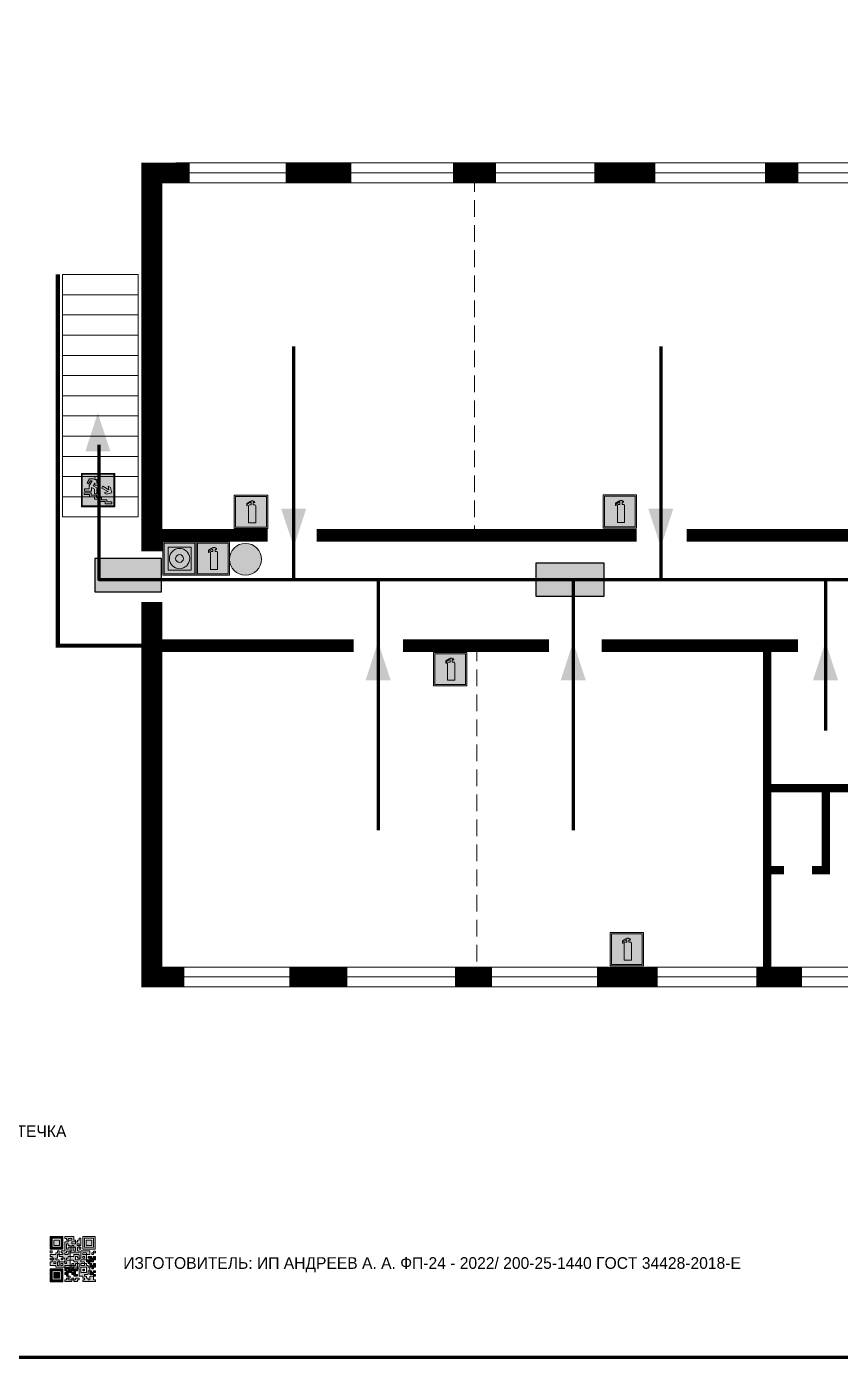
# Model space of a CAD drawing. Header units: millimetres. Extents: x 13810 to 67229, y 12374 to 21950.
# Drawn here: x 24303.4 to 24498.4, y 19082 to 19401 of the extents above; entities that cross this region are included whole.
import ezdxf

# ---------------------------------------------------------------- set-up
doc = ezdxf.new("R2010")
doc.units = ezdxf.units.MM
doc.linetypes.add('{ Wide Dash }', pattern=[12, 4, -2, 4, -2])
doc.layers.add('План_Штампы', color=7, linetype='Continuous')
doc.styles.add('обычный', font='arial.ttf')

# ---------------------------------------------------------------- blocks, each defined once
blk = doc.blocks.new('A$C32E8229D')
at = {"true_color": 0xffffff}
blk.add_hatch(color=7, dxfattribs=at).paths.add_polyline_path([(0, 0), (0, -8), (16, -8), (16, 0)])
h = blk.add_hatch(color=126)
h.paths.add_polyline_path([(0.2, -0.2), (15.8, -0.2), (15.8, -7.8), (0.2, -7.8)])
h.paths.add_polyline_path([(13.49, -2.05), (12.08, -2.05), (11.37, -2.63, 0.162397), (11.29, -2.84), (11.29, -3.63), (10.35, -3.63), (10.35, -4.05), (11.68, -4.05), (11.68, -3.48), (12.26, -4.28), (11.29, -5.1), (11.29, -6.78), (11.85, -6.78), (11.85, -5.44), (12.8, -4.64), (12.8, -5.94), (14.46, -5.94), (14.46, -5.39), (13.45, -5.39), (13.45, -3.97), (12.46, -2.59), (13.15, -2.59), (13.69, -3.34), (14.18, -3)], flags=16)
h.paths.add_polyline_path([(10.74, -1.82, 1), (11.8, -1.82, 1)], flags=16)
h.paths.add_polyline_path([(9.39, -3.59), (5.99, -3.59), (6.56, -3.03), (5.91, -3.03), (5.1, -3.83), (5.91, -4.64), (6.56, -4.64), (5.99, -4.09), (9.39, -4.09)], flags=16)
h.paths.add_polyline_path([(4.29, -1.08), (1.72, -1.08), (1.72, -6.6), (4.29, -6.6)], flags=16)
at = {"color": 126}
blk.add_lwpolyline([(16, -8), (0, -8), (0, 0), (16, 0)], close=True, dxfattribs=at)
blk = doc.blocks.new('A$C3AD82952')
at = {"true_color": 0xf5f5ff}
h = blk.add_hatch(color=7, dxfattribs=at)
h.dxf.hatch_style = 1
h.paths.add_polyline_path([(8.21, 8.73, 0.414214), (7.89, 9.05), (7.22, 9.05), (7.22, 9.92), (7.59, 9.92, 1), (7.57, 10.36), (7.22, 10.36), (7.22, 10.6), (6.43, 10.6), (6.43, 10.36), (6.01, 10.36), (4.74, 9.59), (4.74, 8.69), (4.98, 8.73), (4.98, 9.26), (6.12, 9.91), (6.43, 9.91), (6.43, 9.05), (5.76, 9.05, 0.414214), (5.44, 8.73), (5.44, 2.2), (8.21, 2.2)], flags=0)
h.paths.add_polyline_path([(12.8, 12.8), (0, 12.8), (0, 0), (12.8, 0)])
h.paths.add_polyline_path([(0.51, 12.29), (12.29, 12.29), (12.29, 0.51), (0.51, 0.51)], flags=16)
h.paths.add_polyline_path([(4.74, 9.59), (6.01, 10.36), (6.43, 10.36), (6.43, 10.6), (7.22, 10.6), (7.22, 10.36), (7.59, 10.36, -0.94586), (7.59, 9.92), (7.22, 9.92), (7.22, 9.05), (7.89, 9.05, -0.414214), (8.21, 8.73), (8.21, 2.2), (5.44, 2.2), (5.44, 8.73, -0.414214), (5.76, 9.05), (6.43, 9.05), (6.43, 9.91), (6.12, 9.91), (4.98, 9.26), (4.98, 8.73), (4.74, 8.69)], flags=0)
h = blk.add_hatch(color=242)
h.dxf.hatch_style = 1
h.paths.add_polyline_path([(12.29, 12.29), (0.51, 12.29), (0.51, 0.51), (12.29, 0.51)])
h.paths.add_polyline_path([(4.74, 8.69), (4.74, 9.59), (6.01, 10.36), (6.43, 10.36), (6.43, 10.6), (7.22, 10.6), (7.22, 10.36), (7.59, 10.36, -0.94586), (7.59, 9.92), (7.22, 9.92), (7.22, 9.05), (7.89, 9.05, -0.414214), (8.21, 8.73), (8.21, 2.2), (5.44, 2.2), (5.44, 8.73, -0.414214), (5.76, 9.05), (6.43, 9.05), (6.43, 9.91), (6.12, 9.91), (4.98, 9.26), (4.98, 8.73)], flags=16)
h = blk.add_hatch(color=7, dxfattribs=at)
h.dxf.hatch_style = 1
h.paths.add_polyline_path([(8.21, 8.73, 0.414214), (7.89, 9.05), (7.22, 9.05), (7.22, 9.92), (7.59, 9.92, 1), (7.57, 10.36), (7.22, 10.36), (7.22, 10.6), (6.43, 10.6), (6.43, 10.36), (6.01, 10.36), (4.74, 9.59), (4.74, 8.69), (4.98, 8.73), (4.98, 9.26), (6.12, 9.91), (6.43, 9.91), (6.43, 9.05), (5.76, 9.05, 0.414214), (5.44, 8.73), (5.44, 2.2), (8.21, 2.2)])
at = {"color": 242, "lineweight": 5}
for p, q in [((0, 0), (0, 12.8)), ((0, 12.8), (12.8, 12.8)), ((6.01, 10.36), (4.74, 9.59)), ((6.01, 10.36), (6.43, 10.36)), ((7.22, 10.6), (6.43, 10.6)), ((6.43, 10.6), (6.43, 10.36)), ((7.22, 10.36), (7.22, 10.6)), ((7.59, 10.36), (7.22, 10.36)), ((12.8, 0), (12.8, 12.8)), ((4.74, 9.59), (4.74, 8.69)), ((4.74, 8.69), (4.98, 8.73)), ((4.98, 9.26), (6.12, 9.91)), ((4.98, 8.73), (4.98, 9.26)), ((5.44, 2.2), (5.44, 8.73)), ((5.76, 9.05), (6.43, 9.05)), ((6.12, 9.91), (6.43, 9.91)), ((6.43, 9.91), (6.43, 9.05)), ((7.22, 9.05), (7.22, 9.92)), ((7.59, 9.92), (7.22, 9.92)), ((7.89, 9.05), (7.22, 9.05)), ((8.21, 2.2), (8.21, 8.73)), ((0, 0), (12.8, 0)), ((5.44, 2.2), (8.21, 2.2))]:
    blk.add_line(p, q, dxfattribs=at)
blk.add_lwpolyline([(0.51, 12.29), (12.29, 12.29), (12.29, 0.51), (0.51, 0.51)], close=True, dxfattribs=at)
for centre, radius, start, end in [((7.58, 10.14), 0.223, 273.1875, 86.8125), ((5.76, 8.73), 0.32, 90, 180), ((7.89, 8.73), 0.32, 0, 90)]:
    blk.add_arc(centre, radius, start, end, dxfattribs=at)
blk = doc.blocks.new('A$C7B4425F7')
at = {"true_color": 0xffffff}
blk.add_hatch(color=7, dxfattribs=at).paths.add_polyline_path([(0, 0), (-16, 0), (-16, -8), (0, -8)])
h = blk.add_hatch(color=126)
h.paths.add_polyline_path([(-0.2, -0.2), (-15.8, -0.2), (-15.8, -7.8), (-0.2, -7.8)])
h.paths.add_polyline_path([(-11.76, -2.03), (-11.76, -3.66), (-11.17, -3.66, -0.568275), (-11.17, -6.18), (-12.58, -6.18), (-12.58, -2.03)], flags=16)
h.paths.add_polyline_path([(-13.33, -4.12, -0.495768), (-13.59, -6.18), (-15.03, -6.18), (-15.03, -2.03), (-13.59, -2.03, -0.487973)], flags=16)
h.paths.add_polyline_path([(-10.25, -2.03), (-9.48, -2.03), (-9.48, -6.18), (-10.25, -6.18)], flags=16)
h.paths.add_polyline_path([(-13.84, -3.69), (-14.24, -3.69), (-14.24, -3.03), (-13.9, -3.03, -0.692621)], flags=0)
h.paths.add_polyline_path([(-9.15, -2.03), (-8.4, -2.03), (-8.04, -3.07), (-7.68, -2.03), (-6.93, -2.03), (-7.64, -4.1), (-6.93, -6.18), (-7.68, -6.18), (-8.04, -5.14), (-8.4, -6.18), (-9.15, -6.18), (-8.44, -4.1)], flags=16)
h.paths.add_polyline_path([(-11.76, -4.46), (-11.42, -4.46, -0.692621), (-11.36, -5.12), (-11.76, -5.12)], flags=0)
h.paths.add_polyline_path([(-13.9, -5.2), (-14.24, -5.2), (-14.24, -4.55), (-13.84, -4.55, -0.708038)], flags=0)
edge = h.paths.add_edge_path(flags=16)
edge.add_ellipse((-5.51, -4.08), major_axis=(0, 2.05), ratio=0.586184, start_angle=0, end_angle=360)
edge = h.paths.add_edge_path(flags=0)
edge.add_ellipse((-5.51, -4.08), major_axis=(0, 1.14), ratio=0.454828, start_angle=0, end_angle=360)
h.paths.add_polyline_path([(-4.13, -4.96, 0.377264), (-3.48, -4.52, 0.0555), (-3.16, -2.03), (-1.66, -2.03), (-1.66, -4.96), (-0.96, -4.96), (-0.96, -7.01), (-1.75, -7.01), (-1.75, -6.18), (-3.3, -6.18), (-3.3, -7.02), (-4.13, -7.02)], flags=16)
h.paths.add_polyline_path([(-2.73, -2.91), (-2.28, -2.91), (-2.28, -4.96), (-3.05, -4.96, 0.079136)], flags=0)
at = {"color": 126}
blk.add_lwpolyline([(-16, -8), (0, -8), (0, 0), (-16, 0)], close=True, dxfattribs=at)
blk = doc.blocks.new('A$C54414219')
at = {"true_color": 0xffffff}
h = blk.add_hatch(color=7, dxfattribs=at)
h.paths.add_polyline_path([(2.39, -9.45), (2.39, -18.3), (11.23, -18.3), (11.23, -9.45)], flags=0)
h.paths.add_polyline_path([(10.71, -13.87, -1), (2.92, -13.87, -1)], flags=0)
h.paths.add_polyline_path([(8.3, -13.87, -1), (5.33, -13.87, -1)], flags=0)
h.paths.add_polyline_path([(0.41, -7.47), (0.41, -20.27), (13.21, -20.27), (13.21, -7.47)])
h.paths.add_polyline_path([(0.92, -19.77), (12.71, -19.77), (12.71, -7.98), (0.92, -7.98)], flags=16)
h.paths.add_polyline_path([(11.23, -9.45), (11.23, -18.3), (2.39, -18.3), (2.39, -9.45)], flags=0)
at = {"lineweight": 5}
h = blk.add_hatch(color=242, dxfattribs=at)
h.paths.add_polyline_path([(12.71, -7.98), (0.92, -7.98), (0.92, -19.77), (12.71, -19.77)])
h.paths.add_polyline_path([(11.23, -18.3), (2.39, -18.3), (2.39, -9.45), (11.23, -9.45)], flags=16)
h.paths.add_polyline_path([(10.71, -13.87, -1), (2.92, -13.87, -1)], flags=0)
h.paths.add_polyline_path([(8.3, -13.87, -1), (5.33, -13.87, -1)], flags=0)
at = {"true_color": 0xffffff}
h = blk.add_hatch(color=7, dxfattribs=at)
h.paths.add_polyline_path([(2.39, -9.45), (2.39, -18.3), (11.23, -18.3), (11.23, -9.45)])
h.paths.add_polyline_path([(10.71, -13.87, -1), (2.92, -13.87, -1)], flags=16)
h.paths.add_polyline_path([(8.3, -13.87, -1), (5.33, -13.87, -1)], flags=0)
at = {"lineweight": 5}
h = blk.add_hatch(color=242, dxfattribs=at)
h.paths.add_polyline_path([(2.92, -13.87, 1), (10.71, -13.87, 1)])
h.paths.add_polyline_path([(8.3, -13.87, -1), (5.33, -13.87, -1)], flags=16)
at = {"color": 242, "lineweight": 5}
for p, q in [((0.41, -20.27), (0.41, -7.47)), ((0.41, -7.47), (13.21, -7.47)), ((0.41, -7.47), (13.21, -7.47)), ((13.21, -20.27), (13.21, -7.47)), ((0.41, -20.27), (13.21, -20.27))]:
    blk.add_line(p, q, dxfattribs=at)
for points in [[(0.92, -7.98), (12.71, -7.98), (12.71, -19.77), (0.92, -19.77)], [(2.39, -9.45), (11.23, -9.45), (11.23, -18.3), (2.39, -18.3)]]:
    blk.add_lwpolyline(points, close=True, dxfattribs=at)
for radius in [3.89, 1.49]:
    blk.add_circle((6.81, -13.87), radius, dxfattribs=at)
blk = doc.blocks.new('вниз')
at = {"lineweight": 0, "true_color": 0xffffff}
h = blk.add_hatch(color=7, dxfattribs=at)
h.dxf.hatch_style = 1
h.paths.add_polyline_path([(40994.51, -4472.22), (40986.51, -4472.22), (40986.51, -4480.22), (40994.51, -4480.22)])
h.paths.add_polyline_path([(40994.31, -4472.42), (40994.31, -4480.01), (40986.71, -4480.01), (40986.71, -4472.42)], flags=16)
h.paths.add_polyline_path([(40988.43, -4473.53), (40989.43, -4473.53), (40990.19, -4473.96), (40990.19, -4474.6), (40991, -4474.6), (40991, -4475.06), (40989.73, -4475.06), (40989.73, -4474.46), (40989.3, -4475.18), (40990.17, -4475.7), (40990.17, -4477.11), (40989.63, -4477.11), (40989.63, -4476.01), (40988.94, -4475.59), (40988.94, -4476.46), (40988.94, -4476.46), (40987.47, -4476.46), (40987.26, -4476.46), (40987.26, -4475.92), (40988.4, -4475.92), (40988.4, -4475.2), (40989.1, -4473.99), (40988.66, -4473.99), (40988.24, -4474.7), (40987.86, -4474.47), (40988.41, -4473.56)], flags=0)
h.paths.add_polyline_path([(40990.55, -4473.29, -1), (40989.69, -4473.29, -1)], flags=0)
h.paths.add_polyline_path([(40988.85, -4476.89), (40988.85, -4477.43), (40990.1, -4477.43), (40990.1, -4477.99), (40991.34, -4477.99), (40991.34, -4478.54), (40992.59, -4478.54), (40992.59, -4479.09), (40993.83, -4479.09), (40993.83, -4479.52), (40992.17, -4479.52), (40992.17, -4478.97), (40990.91, -4478.97), (40990.91, -4478.41), (40989.68, -4478.41), (40989.68, -4477.86), (40988.43, -4477.86), (40988.43, -4477.31), (40987.6, -4477.31), (40987.18, -4477.31), (40987.18, -4476.89)], flags=0)
h.paths.add_polyline_path([(40991.61, -4475.33), (40993.12, -4476.2), (40992.9, -4475.27), (40993.48, -4475.6), (40993.83, -4476.88), (40992.56, -4477.22), (40991.97, -4476.88), (40992.9, -4476.61), (40991.38, -4475.74), (40991.58, -4475.39)], flags=0)
h.paths.add_polyline_path([(40990.19, -4473.96), (40989.43, -4473.53), (40988.43, -4473.53), (40988.41, -4473.56), (40987.86, -4474.47), (40988.24, -4474.7), (40988.66, -4473.99), (40989.1, -4473.99), (40988.4, -4475.2), (40988.4, -4475.92), (40987.26, -4475.92), (40987.26, -4476.46), (40987.47, -4476.46), (40988.94, -4476.46), (40988.94, -4476.27), (40988.94, -4475.59), (40989.63, -4476.01), (40989.63, -4477.11), (40990.17, -4477.11), (40990.17, -4475.7), (40989.3, -4475.18), (40989.73, -4474.46), (40989.73, -4475.06), (40991, -4475.06), (40991, -4474.6), (40990.19, -4474.6)], flags=0)
h.paths.add_polyline_path([(40990.55, -4473.29, 1), (40989.69, -4473.29, 1)], flags=0)
h.paths.add_polyline_path([(40991.61, -4475.33), (40991.58, -4475.39), (40991.38, -4475.74), (40992.9, -4476.61), (40991.97, -4476.88), (40992.56, -4477.22), (40993.83, -4476.88), (40993.48, -4475.6), (40992.9, -4475.27), (40993.12, -4476.2)], flags=0)
h.paths.add_polyline_path([(40990.1, -4477.43), (40988.85, -4477.43), (40988.85, -4476.89), (40987.18, -4476.89), (40987.18, -4477.31), (40987.6, -4477.31), (40988.43, -4477.31), (40988.43, -4477.86), (40989.68, -4477.86), (40989.68, -4478.41), (40990.91, -4478.41), (40990.91, -4478.97), (40992.17, -4478.97), (40992.17, -4479.52), (40993.83, -4479.52), (40993.83, -4479.09), (40992.59, -4479.09), (40992.59, -4478.54), (40991.34, -4478.54), (40991.34, -4477.99), (40990.1, -4477.99)], flags=0)
at = {"lineweight": 0}
h = blk.add_hatch(color=126, dxfattribs=at)
h.dxf.hatch_style = 1
h.paths.add_polyline_path([(40994.31, -4472.42), (40986.71, -4472.42), (40986.71, -4480.01), (40994.31, -4480.01)])
h.paths.add_polyline_path([(40988.43, -4473.53), (40989.43, -4473.53), (40990.19, -4473.96), (40990.19, -4474.6), (40991, -4474.6), (40991, -4475.06), (40989.73, -4475.06), (40989.73, -4474.46), (40989.3, -4475.18), (40990.17, -4475.7), (40990.17, -4477.11), (40989.63, -4477.11), (40989.63, -4476.01), (40988.94, -4475.59), (40988.94, -4476.46), (40988.94, -4476.46), (40987.47, -4476.46), (40987.26, -4476.46), (40987.26, -4475.92), (40988.4, -4475.92), (40988.4, -4475.2), (40989.1, -4473.99), (40988.66, -4473.99), (40988.24, -4474.7), (40987.86, -4474.47), (40988.41, -4473.56)], flags=16)
h.paths.add_polyline_path([(40990.55, -4473.29, -1), (40989.69, -4473.29, -1)], flags=16)
h.paths.add_polyline_path([(40988.85, -4476.89), (40988.85, -4477.43), (40990.1, -4477.43), (40990.1, -4477.99), (40991.34, -4477.99), (40991.34, -4478.54), (40992.59, -4478.54), (40992.59, -4479.09), (40993.83, -4479.09), (40993.83, -4479.52), (40992.17, -4479.52), (40992.17, -4478.97), (40990.91, -4478.97), (40990.91, -4478.41), (40989.68, -4478.41), (40989.68, -4477.86), (40988.43, -4477.86), (40988.43, -4477.31), (40987.6, -4477.31), (40987.18, -4477.31), (40987.18, -4476.89)], flags=16)
h.paths.add_polyline_path([(40991.61, -4475.33), (40993.12, -4476.2), (40992.9, -4475.27), (40993.48, -4475.6), (40993.83, -4476.88), (40992.56, -4477.22), (40991.97, -4476.88), (40992.9, -4476.61), (40991.38, -4475.74), (40991.58, -4475.39)], flags=16)
at = {"lineweight": 0, "true_color": 0xffffff}
h = blk.add_hatch(color=7, dxfattribs=at)
h.dxf.hatch_style = 1
h.paths.add_polyline_path([(40989.73, -4474.46), (40989.73, -4475.06), (40991, -4475.06), (40991, -4474.6), (40990.19, -4474.6), (40990.19, -4473.96), (40989.43, -4473.53), (40988.43, -4473.53), (40988.41, -4473.56), (40987.86, -4474.47), (40988.24, -4474.7), (40988.66, -4473.99), (40989.1, -4473.99), (40988.4, -4475.2), (40988.4, -4475.92), (40987.26, -4475.92), (40987.26, -4476.46), (40987.47, -4476.46), (40988.94, -4476.46), (40988.94, -4475.59), (40989.63, -4476.01), (40989.63, -4477.11), (40990.17, -4477.11), (40990.17, -4475.7), (40989.3, -4475.18)])
h.paths.add_polyline_path([(40989.69, -4473.29, 1), (40990.55, -4473.29, 1)])
h.paths.add_polyline_path([(40991.61, -4475.33), (40991.58, -4475.39), (40991.38, -4475.74), (40992.9, -4476.61), (40991.97, -4476.88), (40992.56, -4477.22), (40993.83, -4476.88), (40993.48, -4475.6), (40992.9, -4475.27), (40993.12, -4476.2)])
h.paths.add_polyline_path([(40990.1, -4477.43), (40988.85, -4477.43), (40988.85, -4476.89), (40987.18, -4476.89), (40987.18, -4477.31), (40987.6, -4477.31), (40988.43, -4477.31), (40988.43, -4477.86), (40989.68, -4477.86), (40989.68, -4478.41), (40990.91, -4478.41), (40990.91, -4478.97), (40992.17, -4478.97), (40992.17, -4479.52), (40993.83, -4479.52), (40993.83, -4479.09), (40992.59, -4479.09), (40992.59, -4478.54), (40991.34, -4478.54), (40991.34, -4477.99), (40990.1, -4477.99)])
at = {"color": 126, "lineweight": 0}
for points in [[(40986.51, -4472.22), (40994.51, -4472.22), (40994.51, -4480.22), (40986.51, -4480.22)], [(40986.71, -4472.42), (40994.31, -4472.42), (40994.31, -4480.01), (40986.71, -4480.01)]]:
    blk.add_lwpolyline(points, close=True, dxfattribs=at)
for points in [[(40987.47, -4476.46), (40987.26, -4476.46), (40987.26, -4475.92), (40988.4, -4475.92), (40988.4, -4475.2), (40989.1, -4473.99), (40988.66, -4473.99), (40988.24, -4474.7), (40987.86, -4474.47), (40988.41, -4473.56), (40988.43, -4473.53), (40989.43, -4473.53), (40990.19, -4473.96), (40990.19, -4474.6), (40991, -4474.6), (40991, -4475.06), (40989.73, -4475.06), (40989.73, -4474.46), (40989.3, -4475.18), (40990.17, -4475.7), (40990.17, -4477.11), (40989.63, -4477.11), (40989.63, -4476.01), (40988.94, -4475.59), (40988.94, -4476.46)], [(40987.47, -4476.46), (40988.94, -4476.46), (40988.94, -4476.27)], [(40991.58, -4475.39), (40991.38, -4475.74), (40992.9, -4476.61), (40991.97, -4476.88), (40992.56, -4477.22), (40993.83, -4476.88), (40993.48, -4475.6), (40992.9, -4475.27), (40993.12, -4476.2), (40991.61, -4475.33), (40991.58, -4475.39)], [(40987.6, -4477.31), (40987.18, -4477.31), (40987.18, -4476.89), (40988.85, -4476.89), (40988.85, -4477.43), (40990.1, -4477.43), (40990.1, -4477.99), (40991.34, -4477.99), (40991.34, -4478.54), (40992.59, -4478.54), (40992.59, -4479.09), (40993.83, -4479.09), (40993.83, -4479.52), (40992.17, -4479.52), (40992.17, -4478.97), (40990.91, -4478.97), (40990.91, -4478.41), (40989.68, -4478.41), (40989.68, -4477.86), (40988.43, -4477.86), (40988.43, -4477.31), (40987.6, -4477.31)]]:
    blk.add_lwpolyline(points, dxfattribs=at)
blk.add_circle((40990.12, -4473.29), 0.432, dxfattribs=at)
blk = doc.blocks.new('QR')
at = {"lineweight": 0}
h = blk.add_hatch(color=256, dxfattribs=at)
h.dxf.hatch_style = 1
h.paths.add_polyline_path([(9241.16, 2687.38), (9242.01, 2687.38), (9242.01, 2687.83), (9241.59, 2687.83), (9241.59, 2688.68), (9239.45, 2688.68), (9239.45, 2688.25), (9239.86, 2688.25), (9239.86, 2687.83), (9240.29, 2687.83), (9240.29, 2688.25), (9241.16, 2688.25), (9241.16, 2687.83), (9240.29, 2687.83), (9240.29, 2687.38), (9239.45, 2687.38), (9239.45, 2685.22), (9238.57, 2685.22), (9238.57, 2684.8), (9239.02, 2684.8), (9239.02, 2684.37), (9238.13, 2684.37), (9238.13, 2683.92), (9239.02, 2683.92), (9239.02, 2683.5), (9239.44, 2683.5), (9239.44, 2682.64), (9239.87, 2682.64), (9239.87, 2682.18), (9239.44, 2682.18), (9239.44, 2682.64), (9238.13, 2682.64), (9238.13, 2681.76), (9237.71, 2681.76), (9237.71, 2682.64), (9238.13, 2682.64), (9238.13, 2683.07), (9237.27, 2683.07), (9237.27, 2683.51), (9237.71, 2683.51), (9237.71, 2684.37), (9238.13, 2684.37), (9238.13, 2685.22), (9237.71, 2685.22), (9237.71, 2684.8), (9237.28, 2684.8), (9237.28, 2684.38), (9235.98, 2684.38), (9235.98, 2683.92), (9236.4, 2683.92), (9236.4, 2683.49), (9236.84, 2683.49), (9236.84, 2683.07), (9236.4, 2683.07), (9236.4, 2682.64), (9235.98, 2682.64), (9235.98, 2681.76), (9237.29, 2681.76), (9237.29, 2681.33), (9239.43, 2681.33), (9239.43, 2681.76), (9240.74, 2681.76), (9240.74, 2683.05), (9239.87, 2683.05), (9239.87, 2683.5), (9240.29, 2683.5), (9240.29, 2683.91), (9240.74, 2683.91), (9240.74, 2684.81), (9240.29, 2684.81), (9240.29, 2684.79), (9240.29, 2684.37), (9239.45, 2684.37), (9239.45, 2684.8), (9239.87, 2684.8), (9239.87, 2685.21), (9240.74, 2685.21), (9240.74, 2686.1), (9240.29, 2686.1), (9240.29, 2685.64), (9239.86, 2685.64), (9239.86, 2686.95), (9240.29, 2686.95), (9240.29, 2686.52), (9240.74, 2686.52), (9240.74, 2686.1), (9241.16, 2686.1), (9241.16, 2686.53), (9241.59, 2686.53), (9241.59, 2686.1), (9242.02, 2686.1), (9242.02, 2685.21), (9241.59, 2685.21), (9241.59, 2686.1), (9241.16, 2686.1), (9241.16, 2685.21), (9240.74, 2685.21), (9240.74, 2684.81), (9242.89, 2684.81), (9242.89, 2685.22), (9242.47, 2685.22), (9242.47, 2686.11), (9242.89, 2686.11), (9242.89, 2686.52), (9242.46, 2686.52), (9242.46, 2686.95), (9242.89, 2686.95), (9242.89, 2686.52), (9243.32, 2686.52), (9243.32, 2688.26), (9242.9, 2688.26), (9242.9, 2687.83), (9242.47, 2687.83), (9242.47, 2687.38), (9242.01, 2687.38), (9242.01, 2686.94), (9241.16, 2686.94)])
h.paths.add_polyline_path([(9239.02, 2682.18), (9239.02, 2681.76), (9238.54, 2681.76), (9238.54, 2682.18)], flags=16)
h.paths.add_polyline_path([(9237.27, 2682.65), (9237.27, 2682.19), (9236.83, 2682.19), (9236.83, 2682.65)], flags=16)
h = blk.add_hatch(color=256, dxfattribs=at)
h.dxf.hatch_style = 1
h.paths.add_polyline_path([(9238.15, 2687.83), (9236.83, 2687.83), (9236.83, 2686.52), (9238.15, 2686.52)], flags=0)
h.paths.add_polyline_path([(9239.01, 2685.65), (9239.01, 2688.68), (9235.98, 2688.68), (9235.98, 2685.65)])
h.paths.add_polyline_path([(9236.41, 2686.1), (9236.41, 2688.26), (9238.56, 2688.26), (9238.56, 2686.1)], flags=16)
h.paths.add_polyline_path([(9236.83, 2686.52), (9236.83, 2687.83), (9238.15, 2687.83), (9238.15, 2686.52)], flags=0)
h = blk.add_hatch(color=256, dxfattribs=at)
h.dxf.hatch_style = 1
h.paths.add_polyline_path([(9238.15, 2686.52), (9238.15, 2687.83), (9236.83, 2687.83), (9236.83, 2686.52)])
h.paths.add_polyline_path([(9245.91, 2686.52), (9245.91, 2687.83), (9244.59, 2687.83), (9244.59, 2686.52)], flags=0)
h.paths.add_polyline_path([(9246.77, 2685.65), (9246.77, 2688.68), (9243.74, 2688.68), (9243.74, 2685.65)])
h.paths.add_polyline_path([(9244.17, 2686.1), (9244.17, 2688.26), (9246.32, 2688.26), (9246.32, 2686.1)], flags=16)
h.paths.add_polyline_path([(9244.59, 2686.52), (9244.59, 2687.83), (9245.91, 2687.83), (9245.91, 2686.52)], flags=0)
h = blk.add_hatch(color=256, dxfattribs=at)
h.dxf.hatch_style = 1
h.paths.add_polyline_path([(9240.75, 2681.76), (9240.75, 2681.35), (9241.17, 2681.35), (9241.17, 2681.76)])
h.paths.add_polyline_path([(9241.6, 2682.18), (9241.17, 2682.18), (9241.17, 2681.76), (9241.6, 2681.76)])
h.paths.add_polyline_path([(9242.47, 2681.34), (9242.47, 2682.19), (9242.02, 2682.19), (9242.02, 2681.76), (9241.6, 2681.76), (9241.6, 2681.34)])
h.paths.add_polyline_path([(9239.87, 2678.3), (9239.44, 2678.3), (9239.44, 2677.89), (9241.17, 2677.89), (9241.17, 2678.3), (9240.28, 2678.3), (9240.28, 2678.73), (9239.87, 2678.73)])
h.paths.add_polyline_path([(9240.75, 2678.73), (9240.75, 2679.19), (9240.28, 2679.19), (9240.28, 2678.73)])
h.paths.add_polyline_path([(9241.6, 2678.73), (9241.17, 2678.73), (9241.17, 2678.3), (9241.6, 2678.3)])
h.paths.add_polyline_path([(9242.02, 2678.3), (9241.6, 2678.3), (9241.6, 2677.89), (9242.48, 2677.89), (9242.48, 2678.31), (9242.9, 2678.31), (9242.9, 2678.73), (9242.02, 2678.73)])
h.paths.add_polyline_path([(9246.36, 2684.37), (9246.36, 2684.79), (9245.93, 2684.79), (9245.93, 2684.37)])
h.paths.add_polyline_path([(9246.78, 2685.2), (9246.36, 2685.2), (9246.36, 2684.79), (9246.78, 2684.79)])
h.paths.add_polyline_path([(9245.91, 2687.83), (9244.59, 2687.83), (9244.59, 2686.52), (9245.91, 2686.52)])
h = blk.add_hatch(color=256, dxfattribs=at)
h.dxf.hatch_style = 1
h.paths.add_polyline_path([(9243.32, 2686.11), (9242.89, 2686.11), (9242.89, 2685.64), (9243.32, 2685.64)])
h.paths.add_polyline_path([(9239.02, 2683.07), (9239.02, 2683.5), (9238.56, 2683.5), (9238.56, 2683.07)])
h.paths.add_polyline_path([(9236.4, 2684.8), (9236.4, 2685.22), (9235.98, 2685.22), (9235.98, 2684.8)])
h.paths.add_polyline_path([(9236.4, 2683.07), (9236.4, 2683.49), (9235.98, 2683.49), (9235.98, 2683.07)])
h = blk.add_hatch(color=256, dxfattribs=at)
h.dxf.hatch_style = 1
h.paths.add_polyline_path([(9243.32, 2682.64), (9243.32, 2683.07), (9244.62, 2683.07), (9244.62, 2684.37), (9243.74, 2684.37), (9243.74, 2684.8), (9244.62, 2684.8), (9244.62, 2684.37), (9245.48, 2684.37), (9245.48, 2685.22), (9243.32, 2685.22), (9243.32, 2683.5), (9242.89, 2683.5), (9242.89, 2683.06), (9242.01, 2683.06), (9242.01, 2683.91), (9242.47, 2683.91), (9242.47, 2683.5), (9242.89, 2683.5), (9242.89, 2684.38), (9241.59, 2684.38), (9241.59, 2683.91), (9240.74, 2683.91), (9240.74, 2683.05), (9241.59, 2683.05), (9241.59, 2682.64), (9242.47, 2682.64), (9242.47, 2682.19), (9242.91, 2682.19), (9242.91, 2681.34), (9242.48, 2681.34), (9242.48, 2680.91), (9242.91, 2680.91), (9242.91, 2679.17), (9243.75, 2679.17), (9243.75, 2678.73), (9244.2, 2678.73), (9244.2, 2678.3), (9243.75, 2678.3), (9243.75, 2677.88), (9246.78, 2677.88), (9246.78, 2678.3), (9246.35, 2678.3), (9246.35, 2679.19), (9245.48, 2679.19), (9245.48, 2678.31), (9245.05, 2678.31), (9245.05, 2678.73), (9244.62, 2678.73), (9244.62, 2679.19), (9244.2, 2679.19), (9244.2, 2679.61), (9245.05, 2679.61), (9245.05, 2680.46), (9245.48, 2680.46), (9245.48, 2681.34), (9245.04, 2681.34), (9245.04, 2681.76), (9244.63, 2681.76), (9244.63, 2682.19), (9244.21, 2682.19), (9244.21, 2681.76), (9243.32, 2681.76), (9243.32, 2682.19), (9244.21, 2682.19), (9244.21, 2682.64)])
h.paths.add_polyline_path([(9243.75, 2683.49), (9243.75, 2683.92), (9244.21, 2683.92), (9244.21, 2683.49)], flags=16)
h.paths.add_polyline_path([(9243.32, 2681.34), (9244.63, 2681.34), (9244.63, 2680.04), (9243.32, 2680.04)], flags=16)
h.paths.add_polyline_path([(9243.76, 2680.89), (9244.18, 2680.89), (9244.18, 2680.48), (9243.76, 2680.48)], flags=0)
h = blk.add_hatch(color=256, dxfattribs=at)
h.dxf.hatch_style = 1
h.paths.add_polyline_path([(9246.36, 2683.07), (9246.78, 2683.07), (9246.78, 2683.92), (9246.36, 2683.92), (9246.36, 2683.49), (9245.92, 2683.49), (9245.92, 2683.92), (9245.06, 2683.92), (9245.06, 2683.49), (9245.48, 2683.49), (9245.48, 2683.07), (9244.62, 2683.07), (9244.62, 2682.65), (9245.05, 2682.65), (9245.05, 2682.18), (9245.48, 2682.18), (9245.48, 2682.65), (9246.36, 2682.65)])
h.paths.add_polyline_path([(9246.78, 2682.18), (9246.36, 2682.18), (9246.36, 2681.75), (9245.92, 2681.75), (9245.92, 2682.18), (9245.48, 2682.18), (9245.48, 2681.34), (9245.48, 2681.34), (9245.94, 2681.34), (9245.94, 2680.91), (9246.36, 2680.91), (9246.36, 2681.34), (9246.78, 2681.34)])
h = blk.add_hatch(color=256, dxfattribs=at)
h.dxf.hatch_style = 1
h.paths.add_polyline_path([(9235.98, 2680.9), (9235.98, 2677.86), (9239.02, 2677.86), (9239.02, 2680.9)])
h.paths.add_polyline_path([(9238.57, 2680.48), (9238.57, 2678.32), (9236.41, 2678.32), (9236.41, 2680.48)], flags=16)
h.paths.add_polyline_path([(9238.15, 2680.05), (9238.15, 2678.74), (9236.83, 2678.74), (9236.83, 2680.05)], flags=0)
h = blk.add_hatch(color=256, dxfattribs=at)
h.dxf.hatch_style = 1
h.paths.add_polyline_path([(9242.02, 2680.46), (9242.48, 2680.46), (9242.48, 2680.91), (9241.58, 2680.91), (9241.58, 2681.35), (9241.17, 2681.35), (9241.17, 2680.91), (9240.75, 2680.91), (9240.75, 2681.33), (9239.43, 2681.33), (9239.43, 2680.46), (9239.86, 2680.46), (9239.86, 2680.92), (9240.3, 2680.92), (9240.3, 2680.46), (9239.86, 2680.46), (9239.86, 2680.04), (9239.44, 2680.04), (9239.44, 2679.62), (9239.86, 2679.62), (9239.86, 2679.19), (9240.29, 2679.19), (9240.29, 2680.03), (9241.18, 2680.03), (9241.18, 2680.47), (9241.6, 2680.47), (9241.6, 2680.03), (9241.18, 2680.03), (9241.18, 2679.61), (9241.6, 2679.61), (9241.6, 2679.19), (9242.47, 2679.19), (9242.47, 2679.6), (9242.02, 2679.6)])
h = blk.add_hatch(color=256, dxfattribs=at)
h.dxf.hatch_style = 1
h.paths.add_polyline_path([(9244.18, 2680.48), (9244.18, 2680.89), (9243.76, 2680.89), (9243.76, 2680.48)])
h = blk.add_hatch(color=256, dxfattribs=at)
h.dxf.hatch_style = 1
h.paths.add_polyline_path([(9245.93, 2680.04), (9245.93, 2680.46), (9245.48, 2680.46), (9245.48, 2679.62), (9246.35, 2679.62), (9246.35, 2680.04)])
h.paths.add_polyline_path([(9246.78, 2680.04), (9246.78, 2680.46), (9246.35, 2680.46), (9246.35, 2680.04)])
h.paths.add_polyline_path([(9246.78, 2679.18), (9246.78, 2679.62), (9246.35, 2679.62), (9246.35, 2679.18)])
h = blk.add_hatch(color=256, dxfattribs=at)
h.dxf.hatch_style = 1
h.paths.add_polyline_path([(9238.15, 2680.05), (9236.83, 2680.05), (9236.83, 2678.74), (9238.15, 2678.74)])
for points in [[(9237.71, 2685.22), (9238.13, 2685.22), (9238.13, 2684.37), (9237.71, 2684.37), (9237.71, 2683.51), (9237.27, 2683.51), (9237.27, 2683.07), (9238.13, 2683.07), (9238.13, 2682.64), (9237.71, 2682.64), (9237.71, 2681.76), (9238.13, 2681.76), (9238.13, 2682.64), (9239.44, 2682.64), (9239.44, 2683.5), (9239.02, 2683.5), (9239.02, 2683.07), (9238.56, 2683.07), (9238.56, 2683.5), (9239.02, 2683.5), (9239.02, 2683.92), (9238.13, 2683.92), (9238.13, 2684.37), (9239.02, 2684.37), (9239.02, 2684.8), (9238.57, 2684.8), (9238.57, 2685.22), (9239.45, 2685.22), (9239.45, 2687.38), (9240.29, 2687.38), (9240.29, 2687.83), (9239.86, 2687.83), (9239.86, 2688.25), (9239.45, 2688.25), (9239.45, 2688.68), (9241.59, 2688.68), (9241.59, 2687.83), (9242.01, 2687.83), (9242.01, 2687.38), (9242.47, 2687.38), (9242.47, 2687.83), (9242.9, 2687.83), (9242.9, 2688.26), (9243.32, 2688.26), (9243.32, 2686.52), (9242.89, 2686.52), (9242.89, 2686.11), (9243.32, 2686.11), (9243.32, 2685.64), (9242.89, 2685.64), (9242.89, 2686.11), (9242.47, 2686.11), (9242.47, 2685.22), (9242.89, 2685.22), (9242.89, 2684.81), (9240.74, 2684.81), (9240.74, 2683.91), (9241.59, 2683.91), (9241.59, 2684.38), (9242.89, 2684.38), (9242.89, 2683.5), (9242.47, 2683.5), (9242.47, 2683.91), (9242.01, 2683.91), (9242.01, 2683.06), (9242.89, 2683.06), (9242.89, 2683.5), (9243.32, 2683.5), (9243.32, 2685.22), (9245.48, 2685.22), (9245.48, 2684.37), (9244.62, 2684.37), (9244.62, 2683.07), (9245.48, 2683.07), (9245.48, 2683.49), (9245.06, 2683.49), (9245.06, 2683.92), (9245.92, 2683.92), (9245.92, 2683.49), (9246.36, 2683.49), (9246.36, 2683.92), (9246.78, 2683.92), (9246.78, 2683.07), (9246.36, 2683.07), (9246.36, 2682.65), (9245.48, 2682.65), (9245.48, 2682.18), (9245.92, 2682.18), (9245.92, 2681.75), (9246.36, 2681.75), (9246.36, 2682.18), (9246.78, 2682.18), (9246.78, 2681.34), (9246.36, 2681.34), (9246.36, 2680.91), (9245.94, 2680.91), (9245.94, 2681.34), (9245.48, 2681.34), (9245.48, 2680.46), (9245.93, 2680.46), (9245.93, 2680.04), (9246.35, 2680.04), (9246.35, 2680.46), (9246.78, 2680.46), (9246.78, 2680.04), (9246.78, 2680.04), (9246.35, 2680.04), (9246.35, 2679.62), (9246.78, 2679.62), (9246.78, 2679.18), (9246.35, 2679.18), (9246.35, 2678.3), (9246.78, 2678.3), (9246.78, 2677.88), (9243.75, 2677.88), (9243.75, 2678.3), (9244.2, 2678.3), (9244.2, 2678.73), (9243.75, 2678.73), (9243.75, 2679.17), (9242.91, 2679.17), (9242.91, 2680.91), (9242.48, 2680.91), (9242.48, 2680.46), (9242.02, 2680.46), (9242.02, 2679.6), (9242.47, 2679.6), (9242.47, 2679.19), (9241.6, 2679.19), (9241.6, 2679.61), (9241.18, 2679.61), (9241.18, 2680.03), (9240.29, 2680.03), (9240.29, 2679.19), (9240.75, 2679.19), (9240.75, 2678.73), (9240.28, 2678.73), (9240.28, 2678.3), (9241.17, 2678.3), (9241.17, 2678.73), (9241.6, 2678.73), (9241.6, 2678.3), (9242.02, 2678.3), (9242.02, 2678.73), (9242.9, 2678.73), (9242.9, 2678.31), (9242.48, 2678.31), (9242.48, 2677.89), (9241.6, 2677.89), (9241.6, 2678.3), (9241.17, 2678.3), (9241.17, 2677.89), (9239.44, 2677.89), (9239.44, 2678.3), (9239.87, 2678.3), (9239.87, 2678.73), (9240.28, 2678.73), (9240.28, 2679.19), (9240.29, 2679.19), (9239.86, 2679.19), (9239.86, 2679.62), (9239.44, 2679.62), (9239.44, 2680.04), (9239.86, 2680.04), (9239.86, 2680.46), (9239.43, 2680.46), (9239.43, 2681.33), (9237.29, 2681.33), (9237.29, 2681.76), (9235.98, 2681.76), (9235.98, 2682.64), (9236.4, 2682.64), (9236.4, 2683.07), (9235.98, 2683.07), (9235.98, 2683.49), (9236.4, 2683.49), (9236.4, 2683.92), (9235.98, 2683.92), (9235.98, 2684.38), (9237.28, 2684.38), (9237.28, 2684.8), (9237.71, 2684.8), (9237.71, 2685.22), (9237.92, 2685.22)], [(9240.74, 2686.1), (9240.74, 2686.52), (9240.29, 2686.52), (9240.29, 2686.95), (9239.86, 2686.95), (9239.86, 2685.64), (9240.29, 2685.64), (9240.29, 2686.1), (9240.74, 2686.1), (9240.74, 2686.52)], [(9240.74, 2685.21), (9239.87, 2685.21), (9239.87, 2684.8), (9239.45, 2684.8), (9239.45, 2684.37), (9240.29, 2684.37), (9240.29, 2684.79), (9240.29, 2684.81), (9240.74, 2684.81), (9240.74, 2685.21), (9239.87, 2685.21)], [(9240.74, 2683.91), (9240.29, 2683.91), (9240.29, 2683.5), (9239.87, 2683.5), (9239.87, 2683.05), (9240.74, 2683.05), (9240.74, 2683.91)], [(9244.62, 2684.37), (9244.62, 2684.8), (9243.74, 2684.8), (9243.74, 2684.37), (9244.62, 2684.37)], [(9240.74, 2683.05), (9240.74, 2681.76), (9239.43, 2681.76), (9239.43, 2681.33), (9240.75, 2681.33), (9240.75, 2681.35), (9240.75, 2680.91), (9241.17, 2680.91), (9241.17, 2681.35), (9241.58, 2681.35), (9241.58, 2680.91), (9242.48, 2680.91), (9242.48, 2681.34), (9242.91, 2681.34), (9242.91, 2682.19), (9242.47, 2682.19), (9242.47, 2682.64), (9241.59, 2682.64), (9241.59, 2683.05), (9240.74, 2683.05)], [(9239.86, 2680.46), (9239.86, 2680.92), (9240.3, 2680.92), (9240.3, 2680.46), (9239.86, 2680.46)], [(9241.6, 2681.76), (9242.02, 2681.76), (9242.02, 2682.19), (9242.47, 2682.19), (9242.47, 2681.34), (9241.6, 2681.34), (9241.6, 2681.76)], [(9244.62, 2683.07), (9243.32, 2683.07), (9243.32, 2682.64), (9244.21, 2682.64), (9244.21, 2682.19), (9243.32, 2682.19), (9243.32, 2681.76), (9244.21, 2681.76), (9244.21, 2682.19), (9244.63, 2682.19), (9244.63, 2681.76), (9245.04, 2681.76), (9245.04, 2681.34), (9245.48, 2681.34)], [(9245.48, 2680.46), (9245.05, 2680.46), (9245.05, 2679.61), (9244.2, 2679.61), (9244.2, 2679.19), (9244.62, 2679.19), (9244.62, 2678.73), (9245.05, 2678.73), (9245.05, 2678.31), (9245.48, 2678.31), (9245.48, 2679.19), (9246.35, 2679.19), (9246.35, 2679.07)], [(9245.48, 2682.18), (9245.05, 2682.18), (9245.05, 2682.65), (9244.62, 2682.65), (9244.62, 2683.07)], [(9245.48, 2682.18), (9245.48, 2681.34)], [(9246.35, 2679.62), (9245.48, 2679.62), (9245.48, 2680.46)], [(9245.48, 2680.46), (9245.48, 2679.62), (9246.35, 2679.62), (9246.35, 2680.04), (9245.93, 2680.04), (9245.93, 2680.46), (9245.48, 2680.46), (9245.48, 2679.62)], [(9246.35, 2679.62), (9246.35, 2679.18)]]:
    blk.add_lwpolyline(points, dxfattribs=at)
for points in [[(9235.98, 2685.65), (9239.01, 2685.65), (9239.01, 2688.68), (9235.98, 2688.68)], [(9236.41, 2688.26), (9238.56, 2688.26), (9238.56, 2686.1), (9236.41, 2686.1)], [(9236.83, 2687.83), (9238.15, 2687.83), (9238.15, 2686.52), (9236.83, 2686.52)], [(9240.29, 2687.83), (9241.16, 2687.83), (9241.16, 2688.25), (9240.29, 2688.25)], [(9240.29, 2688.25), (9241.16, 2688.25), (9241.16, 2687.83), (9240.29, 2687.83)], [(9242.01, 2687.38), (9241.16, 2687.38), (9241.16, 2686.94), (9242.01, 2686.94)], [(9241.16, 2687.38), (9242.01, 2687.38), (9242.01, 2686.94), (9241.16, 2686.94)], [(9242.89, 2686.52), (9242.46, 2686.52), (9242.46, 2686.95), (9242.89, 2686.95)], [(9243.74, 2685.65), (9246.77, 2685.65), (9246.77, 2688.68), (9243.74, 2688.68)], [(9244.17, 2688.26), (9246.32, 2688.26), (9246.32, 2686.1), (9244.17, 2686.1)], [(9244.59, 2687.83), (9245.91, 2687.83), (9245.91, 2686.52), (9244.59, 2686.52)], [(9235.98, 2684.8), (9236.4, 2684.8), (9236.4, 2685.22), (9235.98, 2685.22)], [(9236.4, 2683.07), (9236.84, 2683.07), (9236.84, 2683.49), (9236.4, 2683.49)], [(9241.16, 2686.1), (9240.74, 2686.1), (9240.74, 2685.21), (9241.16, 2685.21)], [(9241.16, 2686.53), (9241.59, 2686.53), (9241.59, 2686.1), (9241.16, 2686.1)], [(9241.59, 2686.1), (9242.02, 2686.1), (9242.02, 2685.21), (9241.59, 2685.21)], [(9243.75, 2683.92), (9244.21, 2683.92), (9244.21, 2683.49), (9243.75, 2683.49)], [(9245.93, 2684.79), (9246.36, 2684.79), (9246.36, 2684.37), (9245.93, 2684.37)], [(9246.36, 2685.2), (9246.78, 2685.2), (9246.78, 2684.79), (9246.36, 2684.79)], [(9235.98, 2677.86), (9239.02, 2677.86), (9239.02, 2680.9), (9235.98, 2680.9)], [(9236.41, 2680.48), (9238.57, 2680.48), (9238.57, 2678.32), (9236.41, 2678.32)], [(9236.83, 2682.19), (9237.27, 2682.19), (9237.27, 2682.65), (9236.83, 2682.65)], [(9238.54, 2682.18), (9239.02, 2682.18), (9239.02, 2681.76), (9238.54, 2681.76)], [(9239.44, 2682.64), (9239.87, 2682.64), (9239.87, 2682.18), (9239.44, 2682.18)], [(9240.75, 2681.76), (9241.17, 2681.76), (9241.17, 2681.35), (9240.75, 2681.35)], [(9241.17, 2682.18), (9241.6, 2682.18), (9241.6, 2681.76), (9241.17, 2681.76)], [(9241.18, 2680.03), (9241.6, 2680.03), (9241.6, 2680.47), (9241.18, 2680.47)], [(9243.32, 2680.04), (9244.63, 2680.04), (9244.63, 2681.34), (9243.32, 2681.34)], [(9243.76, 2680.89), (9244.18, 2680.89), (9244.18, 2680.48), (9243.76, 2680.48)], [(9236.83, 2680.05), (9238.15, 2680.05), (9238.15, 2678.74), (9236.83, 2678.74)]]:
    blk.add_lwpolyline(points, close=True, dxfattribs=at)
blk = doc.blocks.new('A$C7B8C2D5B')
at = {"lineweight": 0}
h = blk.add_hatch(color=5, dxfattribs=at)
h.dxf.hatch_style = 1
h.paths.add_polyline_path([(1.4, -3.02, 1), (-2.11, -3.02, 1)])
at = {"color": 5, "lineweight": 0}
blk.add_circle((-0.36, -3.02), 1.75, dxfattribs=at)

msp = doc.modelspace()

# ---------------------------------------------------------------- linework, layer by layer
at = {"color": 2, "lineweight": 100}
msp.add_lwpolyline([(24287.54, 19476.98), (24887.54, 19476.98), (24887.54, 19081.98), (24287.54, 19081.98)], close=True, dxfattribs=at)
at = {"lineweight": 0}
for points, const_width in [([(24342.44, 19365.96), (24333.39, 19365.96), (24333.39, 19275.25)], 5), ([(24381.2, 19365.96), (24365.46, 19365.96)], 5), ([(24415.85, 19365.96), (24405.55, 19365.96)], 5), ([(24454.06, 19365.96), (24439.43, 19365.96)], 5), ([(24488.4, 19365.96), (24480.34, 19365.96)], 5), ([(24333.2, 19252.63), (24310.82, 19252.63), (24310.82, 19341.66)], 1), ([(24332.05, 19279.06), (24361.18, 19279.06)], 3), ([(24372.91, 19279.06), (24449.57, 19279.06)], 3), ([(24461.56, 19279.06), (24531.36, 19279.06)], 3), ([(24333.39, 19263.13), (24333.39, 19173.19), (24341.17, 19173.19)], 5), ([(24333.2, 19252.63), (24381.77, 19252.63)], 3), ([(24393.59, 19252.63), (24428.56, 19252.63)], 3), ([(24441.24, 19252.63), (24488.28, 19252.63)], 3), ([(24480.87, 19173.4), (24480.87, 19252.63)], 2), ([(24480.87, 19218.42), (24505.76, 19218.42), (24505.76, 19251.49)], 2), ([(24366.35, 19173.19), (24380.27, 19173.19)], 5), ([(24406.05, 19173.19), (24414.93, 19173.19)], 5), ([(24440.11, 19173.19), (24454.63, 19173.19)], 5), ([(24478.32, 19173.19), (24489.28, 19173.19)], 5)]:
    msp.add_lwpolyline(points, dxfattribs=dict(at, const_width=const_width))
for points in [[(24339.11, 19368.35), (24702.92, 19368.35)], [(24339.38, 19365.97), (24702.92, 19365.97)], [(24339.19, 19363.59), (24706.71, 19363.59)], [(24340.9, 19175.57), (24591.27, 19175.57)], [(24341.17, 19173.19), (24591.55, 19173.19)], [(24340.98, 19170.81), (24591.35, 19170.81)]]:
    msp.add_lwpolyline(points, dxfattribs=at)
at = {"linetype": '{ Wide Dash }', "lineweight": 0}
for points in [[(24410.75, 19365.41), (24410.75, 19279.57)], [(24411.31, 19252.92), (24411.31, 19173.19)]]:
    msp.add_lwpolyline(points, dxfattribs=at)
at = {"lineweight": 0}
for points in [[(24311.94, 19336.75), (24330.13, 19336.75), (24330.13, 19341.59), (24311.94, 19341.59)], [(24311.94, 19331.91), (24330.13, 19331.91), (24330.13, 19336.75), (24311.94, 19336.75)], [(24311.94, 19327.06), (24330.13, 19327.06), (24330.13, 19331.91), (24311.94, 19331.91)], [(24311.94, 19322.22), (24330.13, 19322.22), (24330.13, 19327.06), (24311.94, 19327.06)], [(24311.94, 19317.38), (24330.13, 19317.38), (24330.13, 19322.22), (24311.94, 19322.22)], [(24311.94, 19312.53), (24330.13, 19312.53), (24330.13, 19317.38), (24311.94, 19317.38)], [(24311.94, 19307.69), (24330.13, 19307.69), (24330.13, 19312.53), (24311.94, 19312.53)], [(24311.94, 19302.85), (24330.13, 19302.85), (24330.13, 19307.69), (24311.94, 19307.69)], [(24311.94, 19298.01), (24330.13, 19298.01), (24330.13, 19302.85), (24311.94, 19302.85)], [(24311.94, 19293.16), (24330.13, 19293.16), (24330.13, 19298.01), (24311.94, 19298.01)], [(24311.94, 19288.32), (24330.13, 19288.32), (24330.13, 19293.16), (24311.94, 19293.16)], [(24311.94, 19283.48), (24330.13, 19283.48), (24330.13, 19288.32), (24311.94, 19288.32)]]:
    msp.add_lwpolyline(points, close=True, dxfattribs=at)
at = {"color": 126, "lineweight": 100, "true_color": 0x008754}
for points in [[(24367.44, 19268.51), (24367.44, 19324.32)], [(24455.45, 19268.51), (24455.45, 19324.32)], [(24320.63, 19300.81), (24320.63, 19268.51), (24682.47, 19268.51), (24682.47, 19317.93)], [(24387.63, 19268.51), (24387.63, 19208.41)], [(24434.41, 19268.51), (24434.41, 19208.41)], [(24494.9, 19268.51), (24494.9, 19232.32)]]:
    msp.add_lwpolyline(points, dxfattribs=at)
at = {"lineweight": 100, "const_width": 2}
for points in [[(24494.97, 19217.99), (24494.97, 19198.78), (24491.63, 19198.78)], [(24480.87, 19198.78), (24484.96, 19198.78)]]:
    msp.add_lwpolyline(points, dxfattribs=at)
at = {"layer": 'План_Штампы', "color": 126, "true_color": 0x008754}
for points in [[(24323.44, 19299.18), (24317.43, 19299.19), (24320.41, 19308.41)], [(24364.37, 19285.49), (24370.38, 19285.47), (24367.4, 19276.25)], [(24452.38, 19285.49), (24458.39, 19285.47), (24455.41, 19276.25)], [(24390.63, 19244.31), (24384.63, 19244.32), (24387.6, 19253.54)], [(24437.41, 19244.31), (24431.4, 19244.32), (24434.38, 19253.54)], [(24497.9, 19244.31), (24491.89, 19244.32), (24494.87, 19253.54)]]:
    msp.add_solid(points, dxfattribs=at)

# ---------------------------------------------------------------- block references
at = {"color": 126, "true_color": 0x008754}
msp.add_blockref('вниз', (-16670.02, 23766.16), dxfattribs=at)
for name, p, xscale, yscale, zscale in [('A$C3AD82952', (24353.15, 19280.73), 0.625, 0.625, 0.625), ('A$C3AD82952', (24441.59, 19280.8), 0.625, 0.625, 0.625), ('A$C54414219', (24335.76, 19282.18), 0.625, 0.625, 0.625), ('A$C3AD82952', (24344.01, 19269.51), 0.625, 0.625, 0.625), ('A$C7B8C2D5B', (24356.61, 19279.91), 2.177419353276491, 2.177419353276491, 2.177419353276491), ('A$C3AD82952', (24400.89, 19243), 0.625, 0.625, 0.625), ('A$C3AD82952', (24443.25, 19175.84), 0.625, 0.625, 0.625)]:
    msp.add_blockref(name, p, dxfattribs=dict(xscale=xscale, yscale=yscale, zscale=zscale))
at = {"color": 22, "lineweight": 100, "true_color": 0xbb1e10}
msp.add_blockref('QR', (15073.05, 16422.27), dxfattribs=at)
msp.add_blockref('QR', (15073.05, 16422.27), dxfattribs=at)
at = {"layer": 'План_Штампы'}
msp.add_blockref('A$C7B4425F7', (24335.71, 19273.5), dxfattribs=at)
at = {"layer": 'План_Штампы', "color": 126, "true_color": 0x008754, "xscale": 1.012510887696, "yscale": 1.012510887696, "zscale": 1.012510887696, "rotation": 359.9978653237144}
msp.add_blockref('A$C32E8229D', (24425.51, 19272.49), dxfattribs=at)

# ---------------------------------------------------------------- texts
at = {"lineweight": 0, "char_height": 2.8, "attachment_point": 5, "style": 'обычный'}
for s, insert, width in [('\\pi-8.4,l8.4,t8.4;{\\fProxima Nova Rg|b0|i0|c204|p2;АПТЕЧКА\\H1.1667x; }', (24304.31, 19136.19), 126.6484), ('\\pi-8.4,l8.4,t8.4;{\\fProxima Nova Rg|b0|i0|c204|p2;ИЗГОТОВИТЕЛЬ: ИП АНДРЕЕВ А. А.\\fProxima Nova Rg|b0|i0|c0|p2; \\fProxima Nova Rg|b0|i0|c204|p2;ФП-24 - 2022/ 200-25-1440 ГОСТ 34428-2018-Е\\H1.2266x; }', (24400.55, 19104.2), 191.3484)]:
    msp.add_mtext(s, dxfattribs=dict(at, insert=insert, width=width))

doc.saveas('drawing.dxf')
